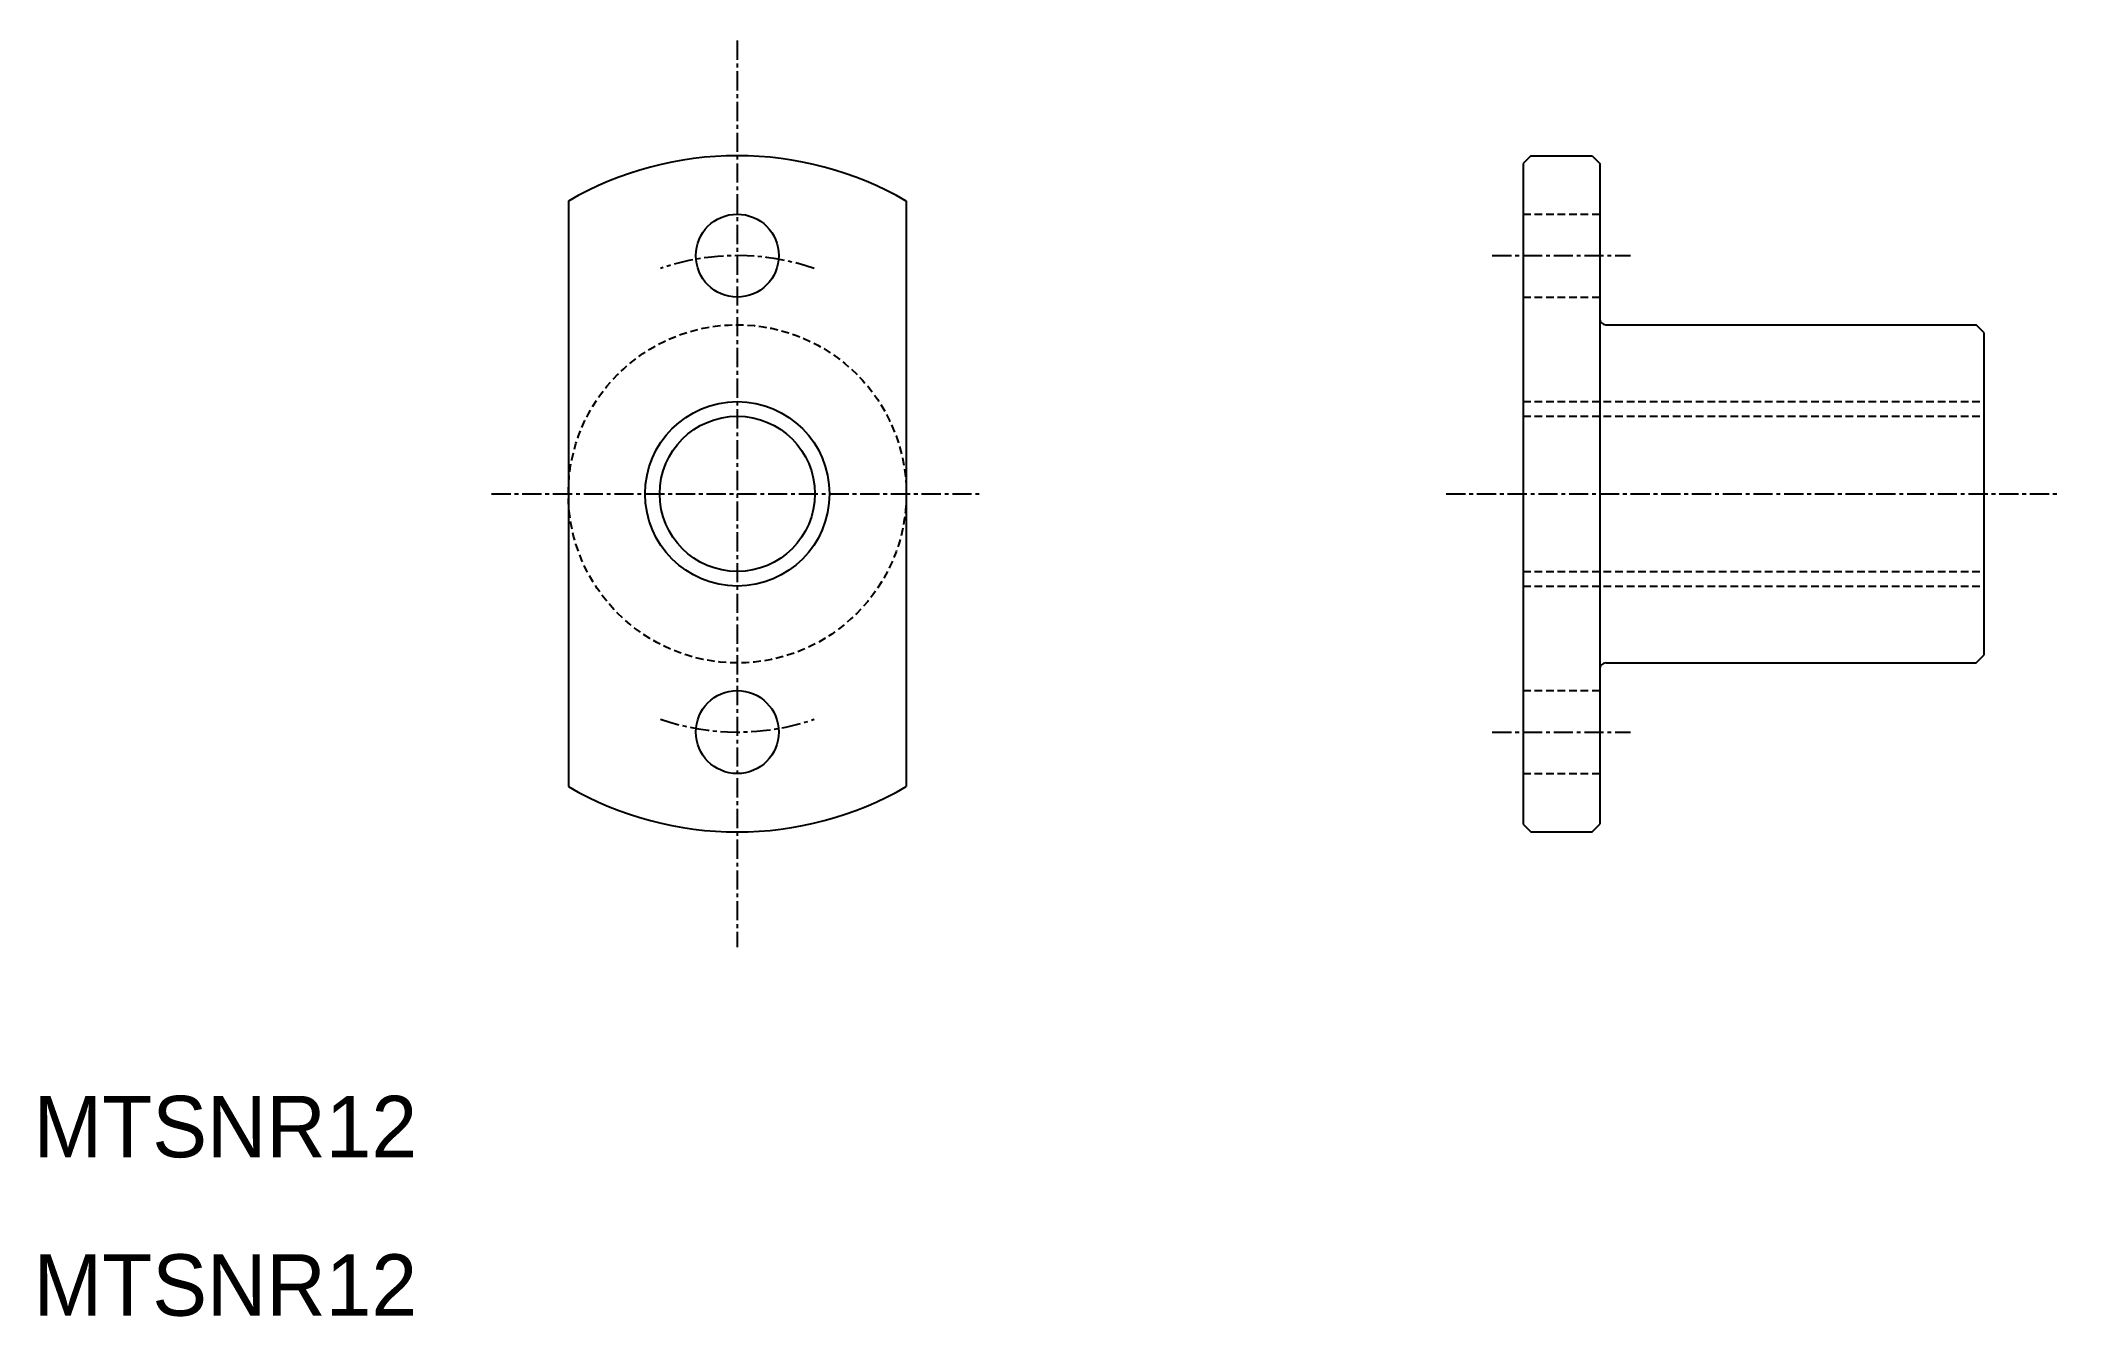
# Model space of a CAD drawing. Extents: x 61 to 192, y 121 to 204.
import ezdxf

# ---------------------------------------------------------------- set-up
doc = ezdxf.new("R2010")
doc.units = 0
doc.linetypes.add('CENTER', pattern=[2, 1.25, -0.25, 0.25, -0.25])
doc.linetypes.add('DASHED', pattern=[0.75, 0.5, -0.25])
doc.layers.get('0').update_dxf_attribs({"linetype": 'CONTINUOUS'})
doc.layers.add('CENTER', color=1, linetype='CENTER')

msp = doc.modelspace()

# ---------------------------------------------------------------- linework, layer by layer
at = {"color": 7, "linetype": 'CONTINUOUS'}
for p, q in [((157.62, 196.74), (157.12, 196.24)), ((157.12, 196.24), (157.12, 153.24)), ((157.62, 196.74), (161.62, 196.74)), ((161.62, 196.74), (162.12, 196.24)), ((162.12, 196.24), (162.12, 153.24)), ((94.97, 193.8), (94.97, 155.69)), ((116.97, 193.8), (116.97, 155.69)), ((157.12, 185.74), (157.12, 185.74)), ((162.52, 185.74), (186.62, 185.74)), ((187.12, 185.24), (186.62, 185.74)), ((187.12, 185.24), (187.12, 164.24)), ((157.12, 174.74), (157.12, 174.74)), ((162.52, 163.74), (186.62, 163.74)), ((186.62, 163.74), (187.12, 164.24)), ((157.12, 153.24), (157.62, 152.74)), ((157.62, 152.74), (161.62, 152.74)), ((161.62, 152.74), (162.12, 153.24))]:
    msp.add_line(p, q, dxfattribs=at)
at = {"color": 3, "linetype": 'DASHED'}
for p, q in [((157.12, 192.94), (162.12, 192.94)), ((157.12, 187.54), (162.12, 187.54)), ((157.12, 180.74), (187.12, 180.74)), ((157.12, 179.79), (187.12, 179.79)), ((157.12, 169.69), (187.12, 169.69)), ((157.12, 168.74), (187.12, 168.74)), ((157.12, 161.94), (162.12, 161.94)), ((157.12, 156.54), (162.12, 156.54))]:
    msp.add_line(p, q, dxfattribs=at)
at = {"color": 7, "linetype": 'CONTINUOUS'}
for centre, radius in [((105.97, 190.24), 2.7), ((105.97, 174.74), 5.05), ((105.97, 159.24), 2.7)]:
    msp.add_circle(centre, radius, dxfattribs=at)
at = {"color": 3, "linetype": 'DASHED'}
msp.add_circle((105.97, 174.74), 11, dxfattribs=at)
at = {"color": 3, "linetype": 'CONTINUOUS'}
msp.add_circle((105.97, 174.74), 6, dxfattribs=at)
at = {"color": 7, "linetype": 'CONTINUOUS'}
for centre, radius, start, end in [((105.97, 174.74), 22, 60, 120), ((162.52, 186.14), 0.4, 180, 270), ((162.52, 163.34), 0.4, 90, 180), ((105.97, 174.74), 22, 240, 300)]:
    msp.add_arc(centre, radius, start, end, dxfattribs=at)
at = {"layer": 'CENTER', "color": 1, "linetype": 'CENTER'}
for p, q in [((105.97, 204.24), (105.97, 145.24)), ((155.12, 190.24), (164.12, 190.24)), ((89.97, 174.74), (121.97, 174.74)), ((152.12, 174.74), (192.12, 174.74)), ((155.12, 159.24), (164.12, 159.24))]:
    msp.add_line(p, q, dxfattribs=at)
for start, end in [(71.1809, 108.8191), (251.1809, 288.8191)]:
    msp.add_arc((105.97, 174.74), 15.5, start, end, dxfattribs=at)

# ---------------------------------------------------------------- texts
at = {"color": 7, "linetype": 'CONTINUOUS'}
for p in [(60.16, 131.57), (60.16, 121.26)]:
    msp.add_text('MTSNR12', height=4, dxfattribs=at).set_placement(p)

doc.saveas('drawing.dxf')
